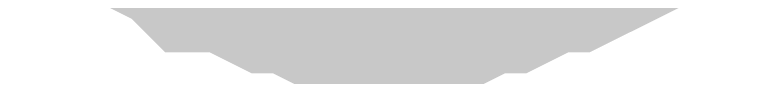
# Model space of a CAD drawing. Header units: inches. Extents: x 0 to 569, y 0 to 432.
# Drawn here: x 129.107 to 129.978, y 131.414 to 131.495 of the extents above; entities that cross this region are included whole.
import ezdxf

# ---------------------------------------------------------------- set-up
doc = ezdxf.new("R2010")
doc.units = ezdxf.units.IN
doc.layers.add('Sheet', color=255, linetype='Continuous')

msp = doc.modelspace()

# ---------------------------------------------------------------- linework, layer by layer
at = {"layer": 'Sheet'}
for points in [[(129.54248, 131.56406, 0.29972, 0.29972, 0), (129.51768, 131.56406, 0.29972, 0.29972, 0), (129.49287, 131.56406, 0.29972, 0.29972, 0), (129.46807, 131.56406, 0.29972, 0.29972, 0), (129.44326, 131.57646, 0.29972, 0.29972, 0), (129.41846, 131.57646, 0.29972, 0.29972, 0), (129.39365, 131.58887, 0.29972, 0.29972, 0), (129.36885, 131.60127, 0.29972, 0.29972, 0), (129.34404, 131.60127, 0.29972, 0.29972, 0), (129.33164, 131.61367, 0.29972, 0.29972, 0), (129.30684, 131.62607, 0.29972, 0.29972, 0), (129.28203, 131.63848, 0.29972, 0.29972, 0), (129.25723, 131.65088, 0.29972, 0.29972, 0)], [(129.54248, 131.56406, 0.29972, 0.29972, 0), (129.51768, 131.56406, 0.29972, 0.29972, 0), (129.49287, 131.56406, 0.29972, 0.29972, 0), (129.46807, 131.56406, 0.29972, 0.29972, 0), (129.44326, 131.57646, 0.29972, 0.29972, 0), (129.41846, 131.57646, 0.29972, 0.29972, 0), (129.39365, 131.58887, 0.29972, 0.29972, 0), (129.36885, 131.60127, 0.29972, 0.29972, 0), (129.34404, 131.60127, 0.29972, 0.29972, 0), (129.33164, 131.61367, 0.29972, 0.29972, 0), (129.30684, 131.62607, 0.29972, 0.29972, 0), (129.28203, 131.63848, 0.29972, 0.29972, 0), (129.25723, 131.65088, 0.29972, 0.29972, 0)], [(129.54248, 131.56406, 0.29972, 0.29972, 0), (129.51768, 131.56406, 0.29972, 0.29972, 0), (129.49287, 131.56406, 0.29972, 0.29972, 0), (129.46807, 131.56406, 0.29972, 0.29972, 0), (129.44326, 131.57646, 0.29972, 0.29972, 0), (129.41846, 131.57646, 0.29972, 0.29972, 0), (129.39365, 131.58887, 0.29972, 0.29972, 0), (129.36885, 131.60127, 0.29972, 0.29972, 0), (129.34404, 131.60127, 0.29972, 0.29972, 0), (129.33164, 131.61367, 0.29972, 0.29972, 0), (129.30684, 131.62607, 0.29972, 0.29972, 0), (129.28203, 131.63848, 0.29972, 0.29972, 0), (129.25723, 131.65088, 0.29972, 0.29972, 0)], [(129.54248, 131.56406, 0.29972, 0.29972, 0), (129.51768, 131.56406, 0.29972, 0.29972, 0), (129.49287, 131.56406, 0.29972, 0.29972, 0), (129.46807, 131.56406, 0.29972, 0.29972, 0), (129.44326, 131.57646, 0.29972, 0.29972, 0), (129.41846, 131.57646, 0.29972, 0.29972, 0), (129.39365, 131.58887, 0.29972, 0.29972, 0), (129.36885, 131.60127, 0.29972, 0.29972, 0), (129.34404, 131.60127, 0.29972, 0.29972, 0), (129.33164, 131.61367, 0.29972, 0.29972, 0), (129.30684, 131.62607, 0.29972, 0.29972, 0), (129.28203, 131.63848, 0.29972, 0.29972, 0), (129.25723, 131.65088, 0.29972, 0.29972, 0)], [(129.82773, 131.65088, 0.29972, 0.29972, 0), (129.80293, 131.63848, 0.29972, 0.29972, 0), (129.79053, 131.62607, 0.29972, 0.29972, 0), (129.76572, 131.61367, 0.29972, 0.29972, 0), (129.74092, 131.60127, 0.29972, 0.29972, 0), (129.71611, 131.60127, 0.29972, 0.29972, 0), (129.69131, 131.58887, 0.29972, 0.29972, 0), (129.6665, 131.57646, 0.29972, 0.29972, 0), (129.6417, 131.57646, 0.29972, 0.29972, 0), (129.61689, 131.56406, 0.29972, 0.29972, 0), (129.59209, 131.56406, 0.29972, 0.29972, 0), (129.56729, 131.56406, 0.29972, 0.29972, 0), (129.54248, 131.56406, 0.29972, 0.29972, 0)], [(129.82773, 131.65088, 0.29972, 0.29972, 0), (129.80293, 131.63848, 0.29972, 0.29972, 0), (129.79053, 131.62607, 0.29972, 0.29972, 0), (129.76572, 131.61367, 0.29972, 0.29972, 0), (129.74092, 131.60127, 0.29972, 0.29972, 0), (129.71611, 131.60127, 0.29972, 0.29972, 0), (129.69131, 131.58887, 0.29972, 0.29972, 0), (129.6665, 131.57646, 0.29972, 0.29972, 0), (129.6417, 131.57646, 0.29972, 0.29972, 0), (129.61689, 131.56406, 0.29972, 0.29972, 0), (129.59209, 131.56406, 0.29972, 0.29972, 0), (129.56729, 131.56406, 0.29972, 0.29972, 0), (129.54248, 131.56406, 0.29972, 0.29972, 0)], [(129.82773, 131.65088, 0.29972, 0.29972, 0), (129.80293, 131.63848, 0.29972, 0.29972, 0), (129.79053, 131.62607, 0.29972, 0.29972, 0), (129.76572, 131.61367, 0.29972, 0.29972, 0), (129.74092, 131.60127, 0.29972, 0.29972, 0), (129.71611, 131.60127, 0.29972, 0.29972, 0), (129.69131, 131.58887, 0.29972, 0.29972, 0), (129.6665, 131.57646, 0.29972, 0.29972, 0), (129.6417, 131.57646, 0.29972, 0.29972, 0), (129.61689, 131.56406, 0.29972, 0.29972, 0), (129.59209, 131.56406, 0.29972, 0.29972, 0), (129.56729, 131.56406, 0.29972, 0.29972, 0), (129.54248, 131.56406, 0.29972, 0.29972, 0)], [(129.82773, 131.65088, 0.29972, 0.29972, 0), (129.80293, 131.63848, 0.29972, 0.29972, 0), (129.79053, 131.62607, 0.29972, 0.29972, 0), (129.76572, 131.61367, 0.29972, 0.29972, 0), (129.74092, 131.60127, 0.29972, 0.29972, 0), (129.71611, 131.60127, 0.29972, 0.29972, 0), (129.69131, 131.58887, 0.29972, 0.29972, 0), (129.6665, 131.57646, 0.29972, 0.29972, 0), (129.6417, 131.57646, 0.29972, 0.29972, 0), (129.61689, 131.56406, 0.29972, 0.29972, 0), (129.59209, 131.56406, 0.29972, 0.29972, 0), (129.56729, 131.56406, 0.29972, 0.29972, 0), (129.54248, 131.56406, 0.29972, 0.29972, 0)]]:
    msp.add_lwpolyline(points, format="xyseb", dxfattribs=at)

doc.saveas('drawing.dxf')
